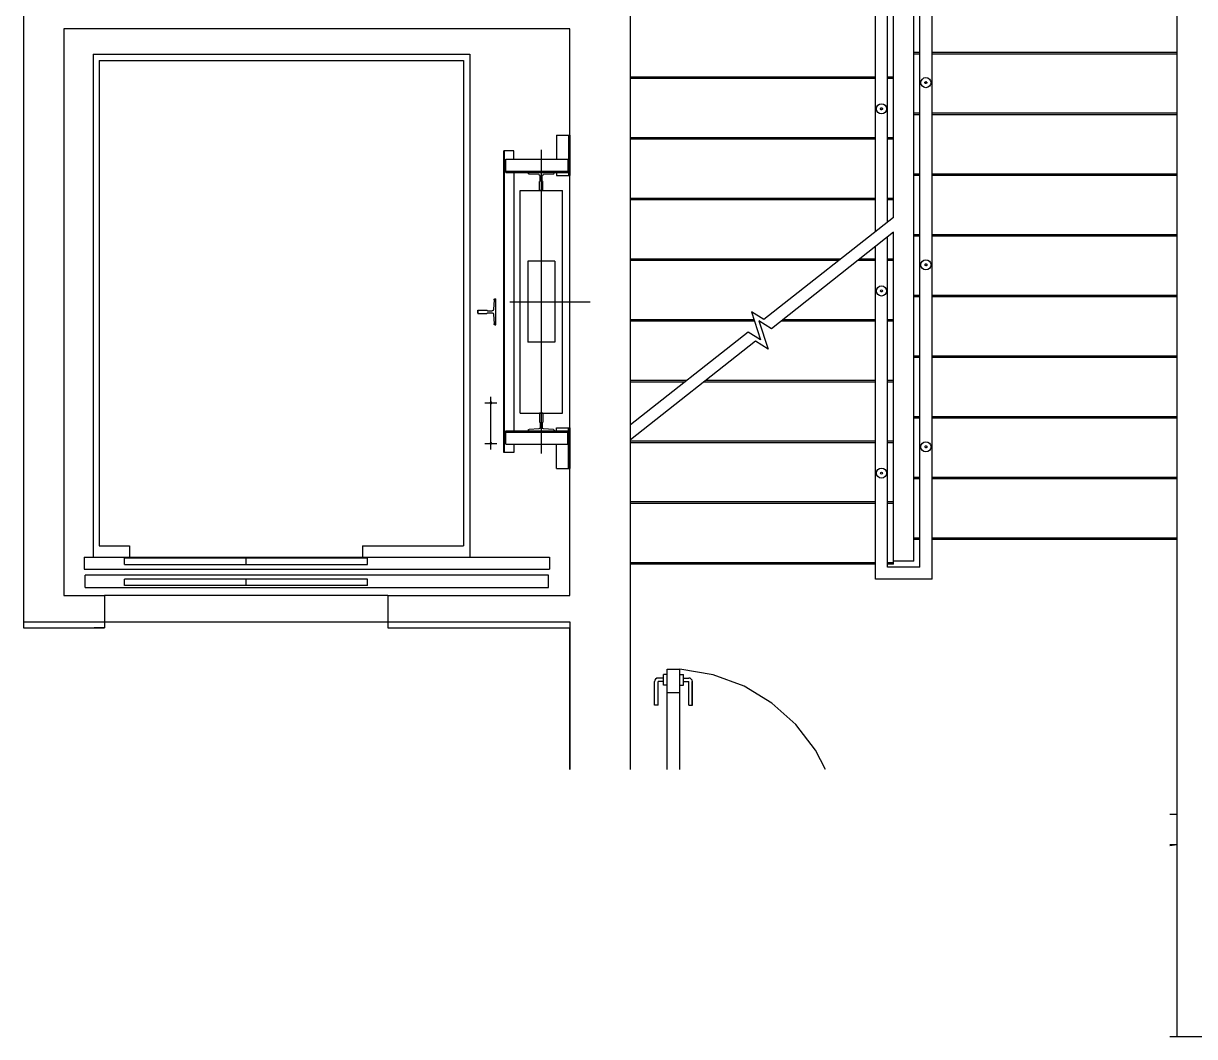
# Model space of a CAD drawing. Header units: millimetres. Extents: x 1372008 to 1414120, y -182161 to -161891.
# Drawn here: x 1385665 to 1391453, y -172611 to -167604 of the extents above; entities that cross this region are included whole.
import ezdxf

# ---------------------------------------------------------------- set-up
doc = ezdxf.new("R2010")
doc.units = ezdxf.units.MM
doc.linetypes.add('HIDDEN2', pattern=[4.7625, 3.175, -1.5875])
for name, color, linetype in [('Baca', 7, 'Continuous'), ('Divar-esas', 7, 'Continuous'), ('Lift', 7, 'Continuous'), ('Meheccer', 7, 'Continuous'), ('Pillekan', 7, 'Continuous'), ('plita 2', 7, 'Continuous'), ('Qapi', 7, 'Continuous'), ('sutun1', 7, 'Continuous')]:
    doc.layers.add(name, color=color, linetype=linetype)

msp = doc.modelspace()

# ---------------------------------------------------------------- linework, layer by layer
at = {"layer": 'Baca'}
msp.add_line((1391330.2, -171666.6), (1391365.2, -171661.1), dxfattribs=at)
at = {"layer": 'Divar-esas'}
for p, q in [((1391330.2, -171511.1), (1391365.2, -171511.1)), ((1391330.2, -171661.1), (1391365.2, -171661.1))]:
    msp.add_line(p, q, dxfattribs=at)
at = {"layer": 'Lift'}
for p, q in [((1386009.2, -167756.1), (1386009.2, -170241.1)), ((1386009.2, -167756.1), (1387871.2, -167756.1)), ((1387871.2, -167756.1), (1387871.2, -170241.1)), ((1386040.2, -167786.1), (1386040.2, -170186.1)), ((1386040.2, -167786.1), (1387840.2, -167786.1)), ((1387840.2, -167786.1), (1387840.2, -170186.1)), ((1388300.2, -168155.2), (1388300.2, -168275.2)), ((1388300.2, -168155.2), (1388365.2, -168155.2)), ((1388359.2, -168155.2), (1388359.2, -168355.2)), ((1388365.2, -168155.2), (1388365.2, -168355.2)), ((1388089.2, -168234.1), (1388039.2, -168234.1)), ((1388039.2, -169724.1), (1388039.2, -168234.1)), ((1388042.4, -169724.1), (1388042.4, -168234.1)), ((1388089.2, -168275.2), (1388089.2, -168234.1)), ((1388224.2, -168229.1), (1388224.2, -169729.1)), ((1388049.2, -168275.2), (1388355.2, -168275.2)), ((1388049.2, -168340.1), (1388049.2, -168275.2)), ((1388355.2, -168275.2), (1388355.2, -168340.2)), ((1388049.2, -168334.2), (1388355.2, -168334.2)), ((1388049.2, -168340.2), (1388355.2, -168340.2)), ((1388089.2, -168340.2), (1388089.2, -169618.1)), ((1388160.7, -168340.2), (1388287.7, -168340.2)), ((1388160.7, -168344.4), (1388160.7, -168340.2)), ((1388212.6, -168351), (1388164.5, -168348.4)), ((1388219.2, -168380.1), (1388219.2, -168358)), ((1388229.2, -168380.1), (1388229.2, -168358)), ((1388283.9, -168348.4), (1388235.8, -168351)), ((1388287.7, -168344.4), (1388287.7, -168340.2)), ((1388300.2, -168340.2), (1388300.2, -168355.2)), ((1388300.2, -168355.2), (1388365.2, -168355.2)), ((1388216.3, -168428.3), (1388216.3, -168384.6)), ((1388232.1, -168428.3), (1388232.1, -168384.6)), ((1388119.2, -168429.1), (1388329.2, -168429.1)), ((1388119.2, -169529.1), (1388119.2, -168429.1)), ((1388217.1, -168429.1), (1388216.3, -168428.3)), ((1388231.3, -168429.1), (1388217.1, -168429.1)), ((1388231.3, -168429.1), (1388217.1, -168429.1)), ((1388231.3, -168429.1), (1388232.1, -168428.3)), ((1388329.2, -169529.1), (1388329.2, -168429.1)), ((1388157.7, -168779.1), (1388157.7, -169179.1)), ((1388290.7, -168779.1), (1388157.7, -168779.1)), ((1388290.7, -168779.1), (1388290.7, -169179.1)), ((1387991, -168969.4), (1387988.4, -169017.5)), ((1387995, -168965.6), (1387999.1, -168965.6)), ((1387999.1, -169092.6), (1387999.1, -168965.6)), ((1388069.4, -168979.1), (1388465.2, -168979.1)), ((1387910.2, -169022), (1387911, -169021.2)), ((1387910.2, -169022), (1387910.2, -169036.3)), ((1387910.2, -169022), (1387910.2, -169036.3)), ((1387910.2, -169036.3), (1387910.2, -169022)), ((1387910.2, -169036.3), (1387911, -169037.1)), ((1387911, -169021.2), (1387954.7, -169021.2)), ((1387911, -169037.1), (1387954.7, -169037.1)), ((1387959.2, -169024.1), (1387981.4, -169024.1)), ((1387959.2, -169034.1), (1387981.4, -169034.1)), ((1387988.4, -169040.8), (1387991, -169088.9)), ((1387995, -169092.6), (1387999.1, -169092.6)), ((1388290.7, -169179.1), (1388157.7, -169179.1)), ((1387975.2, -169709.3), (1387975.2, -169448.9)), ((1387945.2, -169479.1), (1388005.2, -169479.1)), ((1388119.2, -169529.1), (1388329.2, -169529.1)), ((1388217.1, -169529.1), (1388216.3, -169529.9)), ((1388216.3, -169529.9), (1388216.3, -169573.6)), ((1388231.3, -169529.1), (1388217.1, -169529.1)), ((1388231.3, -169529.1), (1388217.1, -169529.1)), ((1388231.3, -169529.1), (1388232.1, -169529.9)), ((1388232.1, -169529.9), (1388232.1, -169573.6)), ((1388049.2, -169683), (1388049.2, -169618)), ((1388049.2, -169618), (1388355.2, -169618)), ((1388049.2, -169624), (1388355.2, -169624)), ((1388160.7, -169613.9), (1388160.7, -169618)), ((1388160.7, -169618), (1388287.7, -169618)), ((1388212.6, -169607.3), (1388164.5, -169609.9)), ((1388219.2, -169578.2), (1388219.2, -169600.3)), ((1388229.2, -169578.2), (1388229.2, -169600.3)), ((1388283.9, -169609.9), (1388235.8, -169607.3)), ((1388287.7, -169613.9), (1388287.7, -169618)), ((1388300.2, -169603), (1388365.2, -169603)), ((1388300.2, -169618), (1388300.2, -169603)), ((1388355.2, -169683), (1388355.2, -169618)), ((1388359.2, -169803), (1388359.2, -169603)), ((1388365.2, -169603), (1388365.2, -169803)), ((1387945.2, -169679.1), (1388005.2, -169679.1)), ((1388049.2, -169683), (1388355.2, -169683)), ((1388089.2, -169683), (1388089.2, -169724.1)), ((1388300.2, -169803), (1388300.2, -169683)), ((1388089.2, -169724.1), (1388039.2, -169724.1)), ((1388300.2, -169803), (1388365.2, -169803)), ((1386040.2, -170186.1), (1386190.2, -170186.1)), ((1386190.2, -170186.1), (1386190.2, -170241.1)), ((1387340.2, -170186.1), (1387840.2, -170186.1)), ((1387340.2, -170186.1), (1387340.2, -170241.1)), ((1385965.2, -170241.1), (1385965.2, -170301.1)), ((1385965.2, -170241.1), (1388265.2, -170241.1)), ((1386165.2, -170277.1), (1386165.2, -170245.1)), ((1386165.2, -170245.1), (1387365.2, -170245.1)), ((1386765.2, -170277.1), (1386765.2, -170245.1)), ((1387365.2, -170277.1), (1387365.2, -170245.1)), ((1388265.2, -170241.1), (1388265.2, -170301.1)), ((1385965.2, -170301.1), (1388265.2, -170301.1)), ((1386165.2, -170277.1), (1387365.2, -170277.1)), ((1385970.2, -170391.1), (1385970.2, -170331.1)), ((1388260.2, -170331.1), (1385970.2, -170331.1)), ((1387365.2, -170350.1), (1386165.2, -170350.1)), ((1386165.2, -170382.1), (1386165.2, -170350.1)), ((1387365.2, -170382.1), (1386165.2, -170382.1)), ((1386765.2, -170382.1), (1386765.2, -170350.1)), ((1387365.2, -170382.1), (1387365.2, -170350.1)), ((1388260.2, -170391.1), (1388260.2, -170331.1)), ((1385970.2, -170391.1), (1388260.2, -170391.1))]:
    msp.add_line(p, q, dxfattribs=at)
at = {"layer": 'Lift', "extrusion": (0, 0, -1)}
for centre in [(-1387975.2, -169479.1), (-1387975.2, -169679.1)]:
    msp.add_circle(centre, 4, dxfattribs=at)
for centre, radius, start, end in [((-1388164.7, -168344.4), 4, -86.86899, 0), ((-1388212.2, -168358), 7, 93.13101, 180), ((-1388236.2, -168358), 7, 0, 86.86899), ((-1388283.7, -168344.4), 4, 180, -93.13101), ((-1388214.2, -168380.1), 5, 180, -114.33053), ((-1388234.2, -168380.1), 5, -65.66947, 0), ((-1387995, -168969.6), 4, 3.13101, 90), ((-1387959.2, -169019.1), 5, -90, -24.33053), ((-1387959.2, -169039.1), 5, 24.33053, 90), ((-1387981.4, -169017.1), 7, -176.86899, -90), ((-1387981.4, -169041.1), 7, 90, 176.86899), ((-1387995, -169088.6), 4, -90, -3.13101), ((-1388214.2, -169578.2), 5, 114.33053, 180), ((-1388234.2, -169578.2), 5, 0, 65.66947), ((-1388164.7, -169613.9), 4, 0, 86.86899), ((-1388212.2, -169600.3), 7, 180, -93.13101), ((-1388236.2, -169600.3), 7, -86.86899, 0), ((-1388283.7, -169613.9), 4, 93.13101, 180)]:
    msp.add_arc(centre, radius, start, end, dxfattribs=at)
at = {"layer": 'Meheccer'}
for p, q in [((1389875.2, -168633), (1389875.2, -166471.1)), ((1390155.2, -170351.1), (1390155.2, -166471.1)), ((1389935.2, -168585.6), (1389935.2, -166531.1)), ((1390095.2, -170291.1), (1390095.2, -166531.1)), ((1389935.2, -170291.1), (1389935.2, -168659.5)), ((1389875.2, -170351.1), (1389875.2, -168706.9)), ((1390095.2, -170291.1), (1389935.2, -170291.1)), ((1390155.2, -170351.1), (1389875.2, -170351.1))]:
    msp.add_line(p, q, dxfattribs=at)
for centre, radius in [((1390125.2, -167896.3), 25), ((1389905.2, -168025.6), 25), ((1390125.2, -168796.6), 25), ((1389905.2, -168926), 25), ((1389905.2, -168926), 5), ((1390125.2, -169696.3), 25), ((1389905.2, -169826), 25), ((1389905.2, -169826), 5)]:
    msp.add_circle(centre, radius, dxfattribs=at)
at = {"layer": 'Meheccer', "linetype": 'HIDDEN2'}
for centre in [(1390125.2, -167896.3), (1389905.2, -168025.6), (1390125.2, -168796.6), (1390125.2, -169696.3)]:
    msp.add_circle(centre, 5, dxfattribs=at)
at = {"layer": 'Pillekan'}
for p, q in [((1389965.2, -168562), (1389965.2, -166561.1)), ((1390065.2, -170261.1), (1390065.2, -166561.1)), ((1390065.2, -167746.3), (1390095.2, -167746.3)), ((1390065.2, -167753.4), (1390095.2, -167753.4)), ((1390155.2, -167746.3), (1391365.2, -167746.3)), ((1390155.2, -167753.4), (1391365.2, -167753.4)), ((1389875.2, -167868.9), (1388665.2, -167868.9)), ((1389875.2, -167876), (1388665.2, -167876)), ((1389965.2, -167868.9), (1389935.2, -167868.9)), ((1389965.2, -167876), (1389935.2, -167876)), ((1390065.2, -168046.3), (1390095.2, -168046.3)), ((1390065.2, -168053.4), (1390095.2, -168053.4)), ((1390155.2, -168046.3), (1391365.2, -168046.3)), ((1390155.2, -168053.4), (1391365.2, -168053.4)), ((1389875.2, -168168.9), (1388665.2, -168168.9)), ((1389875.2, -168176), (1388665.2, -168176)), ((1389965.2, -168168.9), (1389935.2, -168168.9)), ((1389965.2, -168176), (1389935.2, -168176)), ((1390065.2, -168346.3), (1390095.2, -168346.3)), ((1390065.2, -168353.4), (1390095.2, -168353.4)), ((1390155.2, -168346.3), (1391365.2, -168346.3)), ((1390155.2, -168353.4), (1391365.2, -168353.4)), ((1389875.2, -168468.9), (1388665.2, -168468.9)), ((1389965.2, -168468.9), (1389935.2, -168468.9)), ((1389875.2, -168476), (1388665.2, -168476)), ((1389965.2, -168476), (1389935.2, -168476)), ((1389965.2, -170276), (1389965.2, -168635.8)), ((1390065.2, -168646.3), (1390095.2, -168646.3)), ((1390155.2, -168646.3), (1391365.2, -168646.3)), ((1390065.2, -168653.4), (1390095.2, -168653.4)), ((1390155.2, -168653.4), (1391365.2, -168653.4)), ((1389703.1, -168768.9), (1388665.2, -168768.9)), ((1389694.1, -168776), (1388665.2, -168776)), ((1389875.2, -168776), (1389787.7, -168776)), ((1389875.2, -168768.9), (1389796.6, -168768.9)), ((1389965.2, -168768.9), (1389935.2, -168768.9)), ((1389965.2, -168776), (1389935.2, -168776)), ((1390065.2, -168946.3), (1390095.2, -168946.3)), ((1390065.2, -168953.4), (1390095.2, -168953.4)), ((1390155.2, -168946.3), (1391365.2, -168946.3)), ((1390155.2, -168953.4), (1391365.2, -168953.4)), ((1389275.6, -169068.9), (1388665.2, -169068.9)), ((1389277.9, -169076), (1388665.2, -169076)), ((1389301.8, -169076), (1389299.6, -169076)), ((1389875.2, -169076), (1389407.7, -169076)), ((1389875.2, -169068.9), (1389416.6, -169068.9)), ((1389965.2, -169068.9), (1389935.2, -169068.9)), ((1389965.2, -169076), (1389935.2, -169076)), ((1390065.2, -169246.3), (1390095.2, -169246.3)), ((1390065.2, -169253.4), (1390095.2, -169253.4)), ((1390155.2, -169246.3), (1391365.2, -169246.3)), ((1390155.2, -169253.4), (1391365.2, -169253.4)), ((1388943.1, -169368.9), (1388665.2, -169368.9)), ((1388934.1, -169376), (1388665.2, -169376)), ((1389875.2, -169376), (1389027.7, -169376)), ((1389875.2, -169368.9), (1389036.6, -169368.9)), ((1389965.2, -169368.9), (1389935.2, -169368.9)), ((1389965.2, -169376), (1389935.2, -169376)), ((1390065.2, -169546.3), (1390095.2, -169546.3)), ((1390065.2, -169553.4), (1390095.2, -169553.4)), ((1390155.2, -169546.3), (1391365.2, -169546.3)), ((1390155.2, -169553.4), (1391365.2, -169553.4)), ((1389875.2, -169668.9), (1388665.2, -169668.9)), ((1389875.2, -169676), (1388665.2, -169676)), ((1389965.2, -169668.9), (1389935.2, -169668.9)), ((1389965.2, -169676), (1389935.2, -169676)), ((1390065.2, -169846.3), (1390095.2, -169846.3)), ((1390065.2, -169853.4), (1390095.2, -169853.4)), ((1390155.2, -169846.3), (1391365.2, -169846.3)), ((1390155.2, -169853.4), (1391365.2, -169853.4)), ((1389875.2, -169968.9), (1388665.2, -169968.9)), ((1389875.2, -169976), (1388665.2, -169976)), ((1389965.2, -169968.9), (1389935.2, -169968.9)), ((1389965.2, -169976), (1389935.2, -169976)), ((1390065.2, -170146.3), (1390095.2, -170146.3)), ((1390155.2, -170146.3), (1391365.2, -170146.3)), ((1390065.2, -170153.4), (1390095.2, -170153.4)), ((1390155.2, -170153.4), (1391365.2, -170153.4)), ((1390065.2, -170261.1), (1389965.2, -170261.1)), ((1389875.2, -170268.9), (1388665.2, -170268.9)), ((1389875.2, -170276), (1388665.2, -170276)), ((1389965.2, -170268.9), (1389935.2, -170268.9)), ((1389965.2, -170276), (1389935.2, -170276))]:
    msp.add_line(p, q, dxfattribs=at)
at = {"layer": 'Pillekan', "linetype": 'Continuous'}
for points in [[(1389965.2, -168562), (1389324.6, -169067.7), (1389262.5, -169029.2), (1389308.3, -169168), (1389246.2, -169129.6), (1388665.2, -169588.3)], [(1389965.2, -168635.8), (1389361.2, -169112.7), (1389299, -169074.2), (1389344.9, -169213), (1389282.7, -169174.6), (1388665.2, -169662.1)]]:
    msp.add_lwpolyline(points, dxfattribs=at)
at = {"layer": 'plita 2'}
msp.add_line((1387465.2, -170431.1), (1386065.2, -170431.1), dxfattribs=at)
at = {"layer": 'Qapi', "linetype": 'Continuous'}
for p, q in [((1388828.5, -170838.9), (1388801.9, -170838.9)), ((1388828.5, -170838.9), (1388801.9, -170838.9)), ((1388828.5, -170838.9), (1388801.9, -170838.9)), ((1388828.6, -170838.9), (1388801.9, -170838.9)), ((1388828.6, -170838.9), (1388801.9, -170838.9)), ((1388828.6, -170838.9), (1388801.9, -170838.9)), ((1388846.3, -170821.2), (1388828.5, -170821.2)), ((1388828.5, -170874.5), (1388828.5, -170821.2)), ((1388828.5, -170874.5), (1388828.5, -170821.2)), ((1388846.3, -170821.2), (1388828.6, -170821.2)), ((1388828.6, -170874.5), (1388828.6, -170821.2)), ((1388828.6, -170874.5), (1388828.6, -170821.2)), ((1388908.5, -170821.2), (1388926.3, -170821.2)), ((1388908.6, -170821.2), (1388926.3, -170821.2)), ((1388926.3, -170874.5), (1388926.3, -170821.2)), ((1388926.3, -170874.5), (1388926.3, -170821.2)), ((1388926.3, -170874.5), (1388926.3, -170821.2)), ((1388926.3, -170874.5), (1388926.3, -170821.2)), ((1388926.3, -170838.9), (1388953, -170838.9)), ((1388926.3, -170838.9), (1388953, -170838.9)), ((1388926.3, -170838.9), (1388953, -170838.9)), ((1388926.3, -170838.9), (1388953, -170838.9)), ((1388926.3, -170838.9), (1388953, -170838.9)), ((1388926.3, -170838.9), (1388953, -170838.9)), ((1388784.1, -170972.3), (1388784.1, -170856.7)), ((1388784.1, -170972.3), (1388784.1, -170856.7)), ((1388801.9, -170972.3), (1388801.9, -170856.7)), ((1388828.5, -170856.7), (1388801.9, -170856.7)), ((1388801.9, -170972.3), (1388801.9, -170856.7)), ((1388828.6, -170856.7), (1388801.9, -170856.7)), ((1388846.3, -170874.5), (1388828.5, -170874.5)), ((1388846.3, -170874.5), (1388828.6, -170874.5)), ((1388908.5, -170874.5), (1388926.3, -170874.5)), ((1388908.6, -170874.5), (1388926.3, -170874.5)), ((1388926.3, -170856.7), (1388953, -170856.7)), ((1388926.3, -170856.7), (1388953, -170856.7)), ((1388953, -170972.3), (1388953, -170856.7)), ((1388953, -170972.3), (1388953, -170856.7)), ((1388970.7, -170972.3), (1388970.7, -170856.7)), ((1388970.8, -170972.3), (1388970.8, -170856.7)), ((1388801.9, -170972.3), (1388784.1, -170972.3)), ((1388801.9, -170972.3), (1388784.1, -170972.3)), ((1388953, -170972.3), (1388970.7, -170972.3)), ((1388953, -170972.3), (1388970.8, -170972.3))]:
    msp.add_line(p, q, dxfattribs=at)
at = {"layer": 'Qapi'}
for p, q in [((1388846.3, -170794.5), (1388908.5, -170794.5)), ((1388846.3, -170794.5), (1388908.5, -170794.5)), ((1388846.3, -171291.1), (1388846.3, -170794.5)), ((1388846.3, -170794.5), (1388908.6, -170794.5)), ((1388846.3, -170794.5), (1388908.6, -170794.5)), ((1388846.3, -171291.1), (1388846.3, -170794.5)), ((1388908.5, -171291.1), (1388908.5, -170794.5)), ((1388908.6, -171291.1), (1388908.6, -170794.5)), ((1388846.3, -170910), (1388908.5, -170910)), ((1388846.3, -170910), (1388908.6, -170910))]:
    msp.add_line(p, q, dxfattribs=at)
for points in [[(1389629, -171291.1), (1389579.8, -171195.3), (1389482.3, -171069.2), (1389363.5, -170962.9), (1389226.3, -170879.6), (1389073.7, -170822.4), (1388908.5, -170794.5)], [(1389629, -171291.1), (1389579.9, -171195.3), (1389482.4, -171069.2), (1389363.6, -170962.9), (1389226.4, -170879.6), (1389073.7, -170822.4), (1388908.6, -170794.5)]]:
    msp.add_lwpolyline(points, dxfattribs=at)
at = {"layer": 'Qapi', "linetype": 'Continuous'}
for centre, start, end in [((1388801.9, -170856.7), 90, 180), ((1388801.9, -170856.7), 90, 180), ((1388953, -170856.7), 0, 90), ((1388953, -170856.7), 0, 90)]:
    msp.add_arc(centre, 17.8, start, end, dxfattribs=at)
at = {"layer": 'sutun1', "color": 134}
for p, q in [((1385665.2, -165131.1), (1385665.2, -170561.1)), ((1385665.2, -170561.1), (1388365.2, -170561.1)), ((1388365.2, -170561.1), (1388365.2, -171291.1))]:
    msp.add_line(p, q, dxfattribs=at)
at = {"layer": 'sutun1'}
for p, q in [((1388665.2, -171291.1), (1388665.2, -165361.1)), ((1391365.2, -165611.1), (1391365.2, -172611.1)), ((1385665.2, -167321.1), (1385665.2, -170591.1)), ((1388365.2, -167631.1), (1385865.2, -167631.1)), ((1385865.2, -167631.1), (1385865.2, -170431.1)), ((1388365.2, -170431.1), (1388365.2, -167631.1)), ((1385865.2, -170431.1), (1386065.2, -170431.1)), ((1386065.2, -170431.1), (1386065.2, -170591.1)), ((1387465.2, -170431.1), (1387465.2, -170591.1)), ((1385665.2, -170591.1), (1386065.2, -170591.1)), ((1386065.2, -170591.1), (1386015.2, -170591.1)), ((1387465.2, -170591.1), (1388365.2, -170591.1)), ((1388365.2, -171291.1), (1388365.2, -170591.1)), ((1391330.2, -172611.1), (1392115.2, -172611.1))]:
    msp.add_line(p, q, dxfattribs=at)
msp.add_lwpolyline([(1387465.2, -170431.1), (1388365.2, -170431.1)], dxfattribs=at)

doc.saveas('drawing.dxf')
